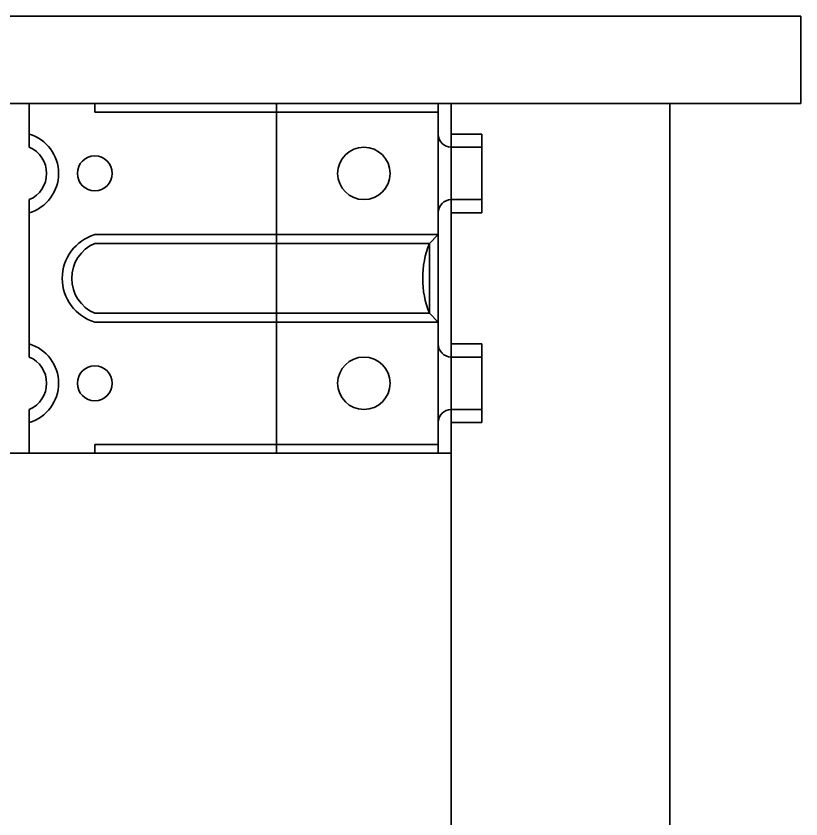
# Model space of a CAD drawing. Header units: millimetres. Extents: x 479 to 7862, y 682 to 3104.
# Drawn here: x 4287.2 to 4466.8, y 1227.8 to 1411.5 of the extents above; entities that cross this region are included whole.
import ezdxf

# ---------------------------------------------------------------- set-up
doc = ezdxf.new("R2010")
doc.units = ezdxf.units.MM
doc.layers.add('IF-FURN', color=7, linetype='Continuous', lineweight=35)

msp = doc.modelspace()

# ---------------------------------------------------------------- linework, layer by layer
at = {"layer": 'IF-FURN'}
for p, q in [((3256.78, 1411.5), (4436.78, 1411.5)), ((4436.78, 1411.5), (3256.78, 1411.5)), ((4466.78, 1411.5), (4436.78, 1411.5)), ((4466.78, 1391.5), (4466.78, 1411.5)), ((3256.78, 1391.5), (4436.78, 1391.5)), ((4290.22, 1391.5), (4346.78, 1391.5)), ((4290.22, 1381.5), (4290.22, 1391.5)), ((4305.22, 1391.5), (4305.22, 1389.5)), ((4386.78, 1391.5), (4346.78, 1391.5)), ((4346.78, 1391.5), (4346.78, 1311.5)), ((4346.78, 1391.5), (4386.78, 1391.5)), ((4383.78, 1311.5), (4383.78, 1391.5)), ((4383.78, 1391.5), (4383.78, 1311.5)), ((4436.78, 1391.5), (4386.78, 1391.5)), ((4386.78, 1051.45), (4386.78, 1391.5)), ((4386.78, 1391.5), (4386.78, 1384.5)), ((4386.78, 1391.5), (4386.78, 1384.5)), ((4436.78, 1391.5), (4436.78, 681.5)), ((4436.78, 1391.5), (4466.78, 1391.5)), ((4436.78, 681.5), (4436.78, 1391.5)), ((4305.22, 1389.5), (4383.78, 1389.5)), ((4386.78, 1384.5), (4393.78, 1384.5)), ((4393.78, 1384.5), (4393.78, 1381.5)), ((4389.78, 1381.5), (4386.78, 1381.5)), ((4386.78, 1381.5), (4386.78, 1369.5)), ((4393.78, 1381.5), (4389.78, 1381.5)), ((4393.78, 1381.5), (4393.78, 1369.5)), ((4290.22, 1336.5), (4290.22, 1369.5)), ((4389.78, 1369.5), (4386.78, 1369.5)), ((4389.78, 1369.5), (4386.78, 1369.5)), ((4393.78, 1369.5), (4389.78, 1369.5)), ((4393.78, 1366.5), (4393.78, 1369.5)), ((4386.78, 1366.5), (4386.78, 1351.5)), ((4386.78, 1359.5), (4386.78, 1366.5)), ((4386.78, 1366.5), (4393.78, 1366.5)), ((4346.78, 1361.5), (4305.22, 1361.5)), ((4346.78, 1341.5), (4346.78, 1361.5)), ((4346.78, 1361.5), (4383.78, 1361.5)), ((4383.78, 1361.5), (4381.78, 1359.5)), ((4383.78, 1359.5), (4383.78, 1361.5)), ((4381.78, 1359.5), (4305.22, 1359.5)), ((4381.78, 1343.5), (4381.78, 1359.5)), ((4386.78, 1336.5), (4386.78, 1351.5)), ((4381.78, 1343.5), (4305.22, 1343.5)), ((4383.78, 1341.5), (4381.78, 1343.5)), ((4383.78, 1341.5), (4383.78, 1343.5)), ((4386.78, 1343.5), (4386.78, 1336.5)), ((4305.22, 1341.5), (4346.78, 1341.5)), ((4346.78, 1341.5), (4383.78, 1341.5)), ((4290.22, 1336.5), (4290.22, 1333.5)), ((4386.78, 1336.5), (4393.78, 1336.5)), ((4393.78, 1336.5), (4393.78, 1333.5)), ((4389.78, 1333.5), (4386.78, 1333.5)), ((4389.78, 1333.5), (4386.78, 1333.5)), ((4386.78, 1321.5), (4386.78, 1333.5)), ((4393.78, 1333.5), (4389.78, 1333.5)), ((4393.78, 1321.5), (4393.78, 1333.5)), ((4290.22, 1318.5), (4290.22, 1321.5)), ((4389.78, 1321.5), (4386.78, 1321.5)), ((4393.78, 1321.5), (4389.78, 1321.5)), ((4393.78, 1318.5), (4393.78, 1321.5)), ((4290.22, 1311.5), (4290.22, 1318.5)), ((4386.78, 1311.5), (4386.78, 1318.5)), ((4386.78, 1311.5), (4386.78, 1318.5)), ((4386.78, 1318.5), (4393.78, 1318.5)), ((4305.22, 1311.5), (4305.22, 1313.5)), ((4305.22, 1313.5), (4383.78, 1313.5)), ((3306.78, 1311.5), (4386.78, 1311.5)), ((4346.78, 1311.5), (4290.22, 1311.5)), ((4290.22, 1311.5), (4305.22, 1311.5)), ((4346.78, 1311.5), (4386.78, 1311.5))]:
    msp.add_line(p, q, dxfattribs=at)
for centre, radius in [((4366.78, 1375.5), 6), ((4305.22, 1375.5), 4), ((4366.78, 1327.5), 6), ((4305.22, 1327.5), 4)]:
    msp.add_circle(centre, radius, dxfattribs=at)
for centre, radius, start, end in [((4287.56, 1375.5), 9.38, 286.4605, 73.5395), ((4386.78, 1384.5), 3, 180, 270), ((4287.68, 1375.5), 6.51, 292.924, 67.076), ((4386.78, 1366.5), 3, 90, 180), ((4308.19, 1351.5), 10.43, 106.5475, 253.4525), ((4308.63, 1351.5), 8.7, 113.0909, 246.9091), ((4401.85, 1351.5), 21.61, 158.2711, 201.7289), ((4287.56, 1327.5), 9.38, 286.4605, 73.5395), ((4386.78, 1336.5), 3, 180, 270), ((4287.68, 1327.5), 6.51, 292.924, 67.076), ((4386.78, 1318.5), 3, 90, 180)]:
    msp.add_arc(centre, radius, start, end, dxfattribs=at)

doc.saveas('drawing.dxf')
